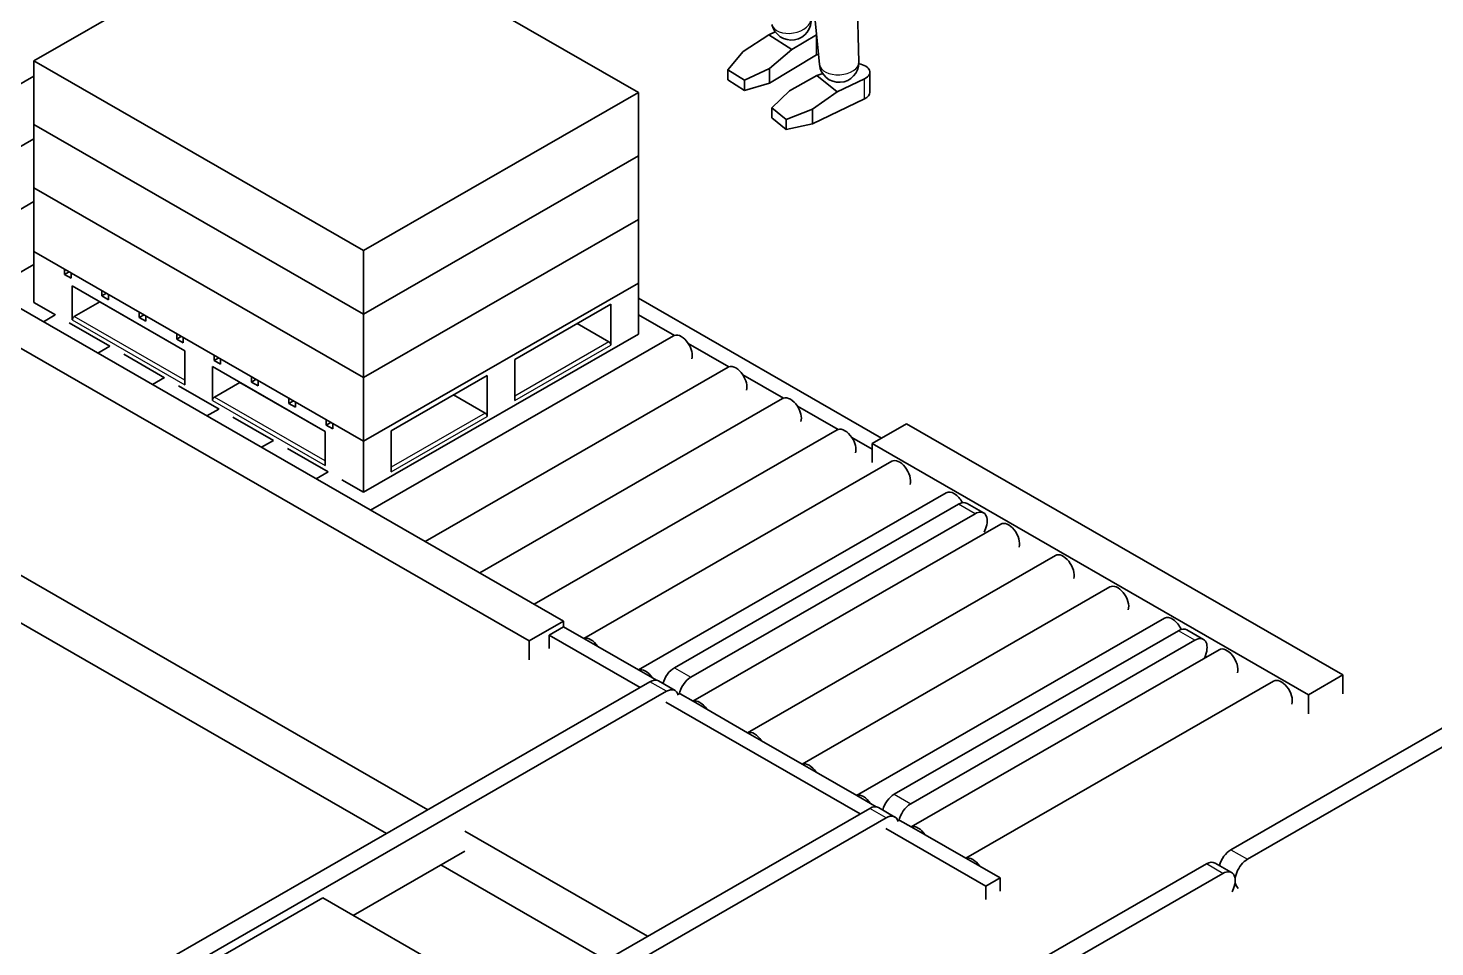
# Model space of a CAD drawing. Header units: millimetres. Extents: x 0 to 84100, y 0 to 59400.
# Drawn here: x 66930 to 70550, y 14576 to 16942 of the extents above; entities that cross this region are included whole.
import ezdxf

# ---------------------------------------------------------------- set-up
doc = ezdxf.new("R2010")
doc.units = ezdxf.units.MM
doc.header["$LTSCALE"] = 100
doc.layers.add('Visible (ISO)', color=7, linetype='Continuous', lineweight=35)
doc.layers.add('Visible Narrow (ISO)', color=7, linetype='Continuous', lineweight=25)

msp = doc.modelspace()

# ---------------------------------------------------------------- linework, layer by layer
at = {"layer": 'Visible (ISO)'}
for p, q in [((66944.62, 16857.56), (67651.73, 17264.75)), ((67651.73, 17264.75), (68500.26, 16776.12)), ((68966.19, 16848.01), (68933.07, 17184.45)), ((69067.53, 16854.16), (69059.86, 17186.89)), ((67958.41, 14929.5), (64408.93, 16973.5)), ((68770.08, 16881.61), (68835.54, 16924.84)), ((68835.54, 16924.84), (68852.43, 16932.36)), ((68835.54, 16924.84), (68895.33, 16886.51)), ((68958.66, 16924.46), (68895.33, 16886.51)), ((64347.18, 16886.43), (67851.93, 14868.18)), ((68730.84, 16834.67), (68770.08, 16881.61)), ((68895.33, 16886.51), (68837.97, 16838.09)), ((68959.04, 16872.77), (68837.97, 16800.23)), ((66944.62, 16694.05), (66944.62, 16857.56)), ((67793.15, 16368.92), (66944.62, 16857.56)), ((68773.28, 16807.47), (68730.84, 16834.67)), ((68730.84, 16808.72), (68730.84, 16834.67)), ((68837.97, 16838.09), (68773.28, 16807.47)), ((68837.97, 16800.23), (68837.97, 16838.09)), ((66407.76, 16509.18), (66944.62, 16818.33)), ((68773.28, 16781.51), (68730.84, 16808.72)), ((68773.28, 16781.51), (68773.28, 16807.47)), ((68837.97, 16800.23), (68773.28, 16781.51)), ((68889.09, 16780.69), (68959.71, 16819.61)), ((68959.71, 16819.61), (68974.48, 16824.81)), ((68959.71, 16819.61), (69011.84, 16777.74)), ((69082.44, 16811.66), (69011.84, 16777.74)), ((69096.13, 16776.59), (69096.13, 16828.5)), ((68500.26, 16776.12), (67793.15, 16368.92)), ((68500.26, 16612.61), (68500.26, 16776.12)), ((68843.42, 16736.44), (68889.09, 16780.69)), ((69011.84, 16777.74), (68948.29, 16733.14)), ((69082.44, 16759.74), (68948.29, 16695.29)), ((68880.42, 16706.72), (68843.42, 16736.44)), ((68843.42, 16710.48), (68843.42, 16736.44)), ((68948.29, 16733.14), (68880.42, 16706.72)), ((68948.29, 16695.29), (68948.29, 16733.14)), ((67793.15, 16205.41), (66944.62, 16694.05)), ((66944.62, 16694.04), (66944.63, 16694.04)), ((66944.62, 16530.53), (66944.62, 16694.04)), ((67793.15, 16205.4), (66944.62, 16694.04)), ((68880.42, 16680.77), (68843.42, 16710.48)), ((68880.42, 16680.77), (68880.42, 16706.72)), ((68948.29, 16695.29), (68880.42, 16680.77)), ((66548.12, 16428.35), (66944.62, 16656.68)), ((68500.26, 16612.61), (67793.15, 16205.41)), ((68500.26, 16612.6), (67793.15, 16205.4)), ((68500.25, 16612.6), (68500.26, 16612.6)), ((68500.26, 16449.09), (68500.26, 16612.6)), ((66342.87, 16546.54), (68307.92, 15414.94)), ((67793.15, 16041.89), (66944.62, 16530.53)), ((66944.62, 16530.52), (66944.63, 16530.53)), ((66944.62, 16367.01), (66944.62, 16530.52)), ((67793.15, 16041.89), (66944.62, 16530.52)), ((68219.53, 15364.05), (66254.48, 16495.64)), ((66688.48, 16347.52), (66944.62, 16495.02)), ((68500.26, 16449.09), (67793.15, 16041.89)), ((68500.26, 16449.08), (67793.15, 16041.89)), ((68500.25, 16449.09), (68500.26, 16449.08)), ((68500.26, 16285.57), (68500.26, 16449.08)), ((66944.62, 16367.01), (66944.62, 16235.39)), ((67793.15, 15878.38), (66944.62, 16367.01)), ((67793.15, 16205.41), (67793.15, 16368.92)), ((66828.84, 16266.69), (66944.62, 16333.37)), ((67023.82, 16307.51), (67023.82, 16321.41)), ((67023.82, 16307.51), (67035.88, 16314.46)), ((67040.79, 16297.74), (67023.82, 16307.51)), ((67040.79, 16311.63), (67040.79, 16297.74)), ((67043.61, 16190.64), (67043.61, 16278.12)), ((67043.61, 16278.12), (67333.53, 16111.17)), ((67119.98, 16252.13), (67119.98, 16266.03)), ((67119.98, 16252.13), (67132.05, 16259.08)), ((67136.95, 16256.25), (67136.95, 16242.36)), ((68500.26, 16285.57), (67793.15, 15878.38)), ((68500.25, 16285.57), (68500.25, 16153.95)), ((67000.11, 16203.43), (66944.62, 16235.39)), ((67048.56, 16199.22), (67114.33, 16237.09)), ((67114.33, 16237.4), (67114.33, 16237.09)), ((67114.33, 16237.09), (67114.6, 16237.24)), ((67333.53, 16110.85), (67114.33, 16237.09)), ((67136.95, 16242.36), (67119.98, 16252.13)), ((67130.22, 16228.25), (67129.94, 16228.09)), ((68182.06, 16088.44), (68429.54, 16230.96)), ((68429.54, 16230.96), (68429.54, 16125.49)), ((69125.99, 15886.04), (68500.25, 16246.38)), ((66969.2, 16185.86), (66999.91, 16203.55)), ((67140.47, 16122.61), (67035.86, 16182.85)), ((67216.15, 16196.75), (67216.15, 16210.65)), ((67216.15, 16196.75), (67228.22, 16203.7)), ((67233.12, 16186.98), (67216.15, 16196.75)), ((67233.12, 16200.88), (67233.12, 16186.98)), ((67793.15, 16041.89), (67793.15, 16205.4)), ((68342.94, 16181.09), (68424.59, 16134.07)), ((68500.25, 16204.03), (68592.87, 16150.7)), ((72392.17, 16189.48), (70024.78, 14826.19)), ((67226.6, 16172.43), (67226.87, 16172.59)), ((67312.31, 16141.37), (67312.31, 16155.27)), ((67312.31, 16141.37), (67324.38, 16148.32)), ((67329.29, 16145.5), (67329.29, 16131.6)), ((68500.25, 16153.95), (67793.15, 15746.75)), ((67811.36, 15700.89), (68590.78, 16149.73)), ((70067.2, 14801.76), (72434.6, 16165.05)), ((67109.56, 16105.04), (67140.27, 16122.72)), ((67329.29, 16131.6), (67312.31, 16141.37)), ((67333.53, 16111.17), (67333.53, 16023.69)), ((68628.61, 16130.12), (68733.23, 16069.87)), ((67280.83, 16041.78), (67176.22, 16102.02)), ((67408.48, 16085.99), (67408.48, 16099.89)), ((67408.48, 16085.99), (67420.55, 16092.94)), ((67425.45, 16076.22), (67408.48, 16085.99)), ((67425.45, 16090.12), (67425.45, 16076.22)), ((68182.06, 15982.97), (68182.06, 16088.44)), ((67249.92, 16024.21), (67280.63, 16041.89)), ((67404.24, 15982.97), (67404.24, 16070.45)), ((67404.24, 16070.45), (67694.15, 15903.5)), ((67504.65, 16030.62), (67504.65, 16044.51)), ((67504.65, 16030.62), (67516.71, 16037.56)), ((67793.15, 15878.38), (67793.15, 16041.89)), ((67863.86, 15905.2), (68111.35, 16047.72)), ((67951.72, 15620.06), (68731.14, 16068.9)), ((68111.35, 16047.72), (68111.35, 15942.25)), ((68768.98, 16049.29), (68873.59, 15989.05)), ((67421.19, 15960.95), (67316.58, 16021.19)), ((67409.19, 15991.55), (67474.95, 16029.42)), ((67474.95, 16029.73), (67474.95, 16029.42)), ((67694.15, 15903.19), (67474.95, 16029.42)), ((67521.62, 16020.84), (67504.65, 16030.62)), ((67507.32, 16010.78), (67507.59, 16010.93)), ((67521.62, 16034.74), (67521.62, 16020.84)), ((67600.81, 15975.24), (67600.81, 15989.13)), ((67600.81, 15975.24), (67612.88, 15982.19)), ((67617.79, 15965.46), (67600.81, 15975.24)), ((67617.79, 15979.36), (67617.79, 15965.46)), ((68024.74, 15997.85), (68106.4, 15950.83)), ((68092.09, 15539.24), (68871.5, 15988.07)), ((68909.34, 15968.46), (69013.95, 15908.22)), ((67390.28, 15943.38), (67420.99, 15961.06)), ((67561.55, 15880.12), (67456.94, 15940.36)), ((67647.68, 15929.95), (67647.95, 15930.1)), ((67696.98, 15919.86), (67696.98, 15933.76)), ((67696.98, 15919.86), (67709.05, 15926.81)), ((67694.15, 15903.5), (67694.15, 15816.02)), ((67713.95, 15910.09), (67696.98, 15919.86)), ((67713.95, 15923.98), (67713.95, 15910.09)), ((67863.86, 15799.74), (67863.86, 15905.2)), ((68232.45, 15458.41), (69011.86, 15907.24)), ((69102, 15872.23), (69190.39, 15923.13)), ((69190.39, 15923.13), (70313.28, 15276.5)), ((67530.64, 15862.55), (67561.35, 15880.23)), ((67701.91, 15799.29), (67597.3, 15859.53)), ((67793.15, 15746.75), (67793.15, 15878.38)), ((69049.7, 15887.63), (69102, 15857.51)), ((70224.89, 15225.6), (69102, 15872.23)), ((69102, 15823.17), (69102, 15872.23)), ((69102, 15857.51), (69102, 15823.17)), ((69152.22, 15826.41), (68360.03, 15370.22)), ((67671, 15781.72), (67701.71, 15799.41)), ((67793.15, 15746.75), (67737.66, 15778.71)), ((69292.58, 15745.59), (68500.39, 15289.39)), ((69324.03, 15715.91), (68592.89, 15294.87)), ((69346.24, 15718.09), (69388.67, 15693.66)), ((68635.31, 15270.44), (69366.46, 15691.48)), ((69432.94, 15664.76), (68640.75, 15208.57)), ((69393.71, 15652.6), (69390.34, 15643.92)), ((69573.3, 15583.93), (68781.11, 15127.74)), ((69713.66, 15503.1), (68921.47, 15046.91)), ((69854.02, 15422.27), (69061.83, 14966.08)), ((68307.92, 15414.94), (68219.53, 15364.05)), ((68307.92, 15400.23), (68271.15, 15379.05)), ((68307.92, 15400.23), (68307.92, 15414.94)), ((68360.23, 15370.11), (68307.92, 15400.23)), ((69889.72, 15390.15), (69158.57, 14969.11)), ((69911.93, 15392.34), (69954.35, 15367.9)), ((68219.53, 15364.05), (68219.53, 15314.99)), ((68271.15, 15379.05), (68505.11, 15244.33)), ((68271.15, 15379.05), (68271.15, 15344.72)), ((68395.98, 15349.52), (68360.23, 15370.11)), ((68500.59, 15289.28), (68395.98, 15349.52)), ((69201, 14944.68), (69932.15, 15365.72)), ((69994.39, 15341.44), (69202.19, 14885.25)), ((69959.4, 15326.84), (69956.63, 15319.7)), ((68536.34, 15268.69), (68500.59, 15289.28)), ((70313.28, 15276.5), (70224.89, 15225.6)), ((70313.28, 15276.5), (70313.28, 15227.45)), ((68529.95, 15258.63), (66471.57, 14073.28)), ((68546.78, 15262.68), (68536.34, 15268.69)), ((68552.16, 15260.81), (68594.59, 15236.38)), ((70134.75, 15260.62), (69342.55, 14804.42)), ((66513.99, 14048.85), (68572.38, 15234.2)), ((68570.97, 15206.4), (69070.8, 14918.57)), ((68640.95, 15208.45), (68607.73, 15227.58)), ((68676.7, 15187.86), (68640.95, 15208.45)), ((70224.89, 15225.6), (70224.89, 15176.55)), ((68781.31, 15127.62), (68676.7, 15187.86)), ((68817.06, 15107.04), (68781.31, 15127.62)), ((68921.67, 15046.79), (68817.06, 15107.04)), ((68957.42, 15026.21), (68921.67, 15046.79)), ((69062.03, 14965.97), (68957.42, 15026.21)), ((69097.78, 14945.38), (69062.03, 14965.97)), ((69095.64, 14932.87), (67037.25, 13747.53)), ((69112.46, 14936.92), (69097.78, 14945.38)), ((69117.85, 14935.05), (69160.27, 14910.62)), ((67079.68, 13723.09), (69138.06, 14908.44)), ((69136.65, 14880.65), (69394.04, 14732.43)), ((69202.39, 14885.14), (69173.42, 14901.82)), ((69238.14, 14864.55), (69202.39, 14885.14)), ((68524.09, 14603.74), (68054.07, 14874.41)), ((69342.75, 14804.31), (69238.14, 14864.55)), ((68054.07, 14822.9), (67766.23, 14657.14)), ((69961.84, 14789.95), (67594.45, 13426.66)), ((67992.31, 14787.34), (68417.61, 14542.42)), ((69378.5, 14783.72), (69342.75, 14804.31)), ((69430.81, 14753.6), (69378.5, 14783.72)), ((69984.05, 14792.13), (70026.48, 14767.7)), ((67636.88, 13402.22), (70004.27, 14765.51)), ((69394.04, 14732.43), (69430.81, 14753.6)), ((69394.04, 14732.43), (69394.04, 14698.09)), ((69430.81, 14753.6), (69430.81, 14719.27)), ((67398.23, 14535.16), (67688.14, 14702.11)), ((68191.53, 14412.23), (67688.14, 14702.11)), ((70031.52, 14726.64), (70028.15, 14717.95)), ((70043.32, 14726.69), (70039.95, 14731.49))]:
    msp.add_line(p, q, dxfattribs=at)
for centre, start, end in [((68893.78, 16961.87), 191.95682, 7.50967), ((69016.74, 16852.99), 185.62256, 1.31976)]:
    msp.add_arc(centre, 50.8, start, end, dxfattribs=at)
for centre, major_axis, ratio, start_param, end_param in [((68931.57, 16887.97), (-38.1, 0), 0.5758617, 2.3760046, 2.5614452), ((69058.03, 16828.5), (38.1, 0), 0.5758617, 5.407725, 7.6043813), ((69058.03, 16776.59), (38.1, 0), 0.5758617, 5.407725, 6.2831853), ((67048.56, 16193.49), (3.49, 6.07), 0.5780931, 0.7834645, 2.3542608), ((68610.74, 16115.07), (-19.96, 34.66), 0.5780931, 6.1838021, 6.2831853), ((68610.74, 16115.07), (-19.96, 34.66), 0.5780931, 4.8156396, 6.1838021), ((68424.59, 16128.34), (3.49, -6.07), 0.5780931, 0.7873319, 2.3581282), ((68610.74, 16115.07), (19.96, -34.66), 0.5780931, 0.5087422, 1.674047), ((68751.1, 16034.24), (-19.96, 34.66), 0.5780931, 4.8156396, 6.1838021), ((68751.1, 16034.24), (-19.96, 34.66), 0.5780931, 6.1838021, 6.2831853), ((68751.1, 16034.24), (19.96, -34.66), 0.5780931, 0.5087422, 1.674047), ((67409.19, 15985.82), (3.49, 6.07), 0.5780931, 0.7834645, 2.3542608), ((68891.46, 15953.41), (-19.96, 34.66), 0.5780931, 6.1838021, 6.2831853), ((68891.46, 15953.41), (-19.96, 34.66), 0.5780931, 4.8156396, 6.1838021), ((68891.46, 15953.41), (19.96, -34.66), 0.5780931, 0.5087422, 1.674047), ((68106.4, 15945.1), (3.49, -6.07), 0.5780931, 0.7873319, 2.3581282), ((69031.82, 15872.58), (-19.96, 34.66), 0.5780931, 6.1838021, 6.2831853), ((69031.82, 15872.58), (-19.96, 34.66), 0.5780931, 4.8156396, 6.1838021), ((69031.82, 15872.58), (19.96, -34.66), 0.5780931, 0.5087422, 1.674047), ((69172.18, 15791.75), (-19.96, 34.66), 0.5780931, 3.6503348, 6.2831853), ((69312.54, 15710.92), (-19.96, 34.66), 0.5780931, 4.6360258, 6.2831853), ((69324.03, 15679.53), (22.21, 38.56), 0.5780931, 0, 0.7834645), ((69366.46, 15655.1), (22.21, 38.56), 0.5780931, 4.9722547, 7.0666498), ((69452.9, 15630.09), (-19.96, 34.66), 0.5780931, 3.6503348, 6.2831853), ((69593.26, 15549.27), (-19.96, 34.66), 0.5780931, 3.6503348, 6.2831853), ((69733.63, 15468.44), (-19.96, 34.66), 0.5780931, 3.6503348, 6.2831853), ((69873.99, 15387.61), (-19.96, 34.66), 0.5780931, 4.54907, 6.2831853), ((69889.72, 15353.77), (22.21, 38.56), 0.5780931, 0, 0.7834645), ((68378.1, 15334.47), (-19.96, 34.66), 0.5780931, 4.8156396, 6.1838021), ((69932.15, 15329.34), (22.21, 38.56), 0.5780931, 4.9722547, 7.0666498), ((70014.35, 15306.78), (-19.96, 34.66), 0.5780931, 3.6503348, 6.2831853), ((68518.46, 15253.64), (-19.96, 34.66), 0.5780931, 4.8156396, 6.1838021), ((68592.89, 15258.49), (-22.21, -38.56), 0.5780931, 3.9250571, 5.1364622), ((68529.95, 15222.25), (22.21, 38.56), 0.5780931, 0, 0.7834645), ((68572.38, 15197.82), (22.21, 38.56), 0.5780931, 5.7572469, 7.0666498), ((68635.31, 15234.06), (22.21, 38.56), 0.5780931, 0.7834645, 2.0928673), ((70154.71, 15225.95), (-19.96, 34.66), 0.5780931, 3.6503348, 6.2831853), ((68658.82, 15172.81), (-19.96, 34.66), 0.5780931, 4.8156396, 6.1838021), ((68799.18, 15091.99), (-19.96, 34.66), 0.5780931, 4.8156396, 6.1838021), ((68939.54, 15011.16), (-19.96, 34.66), 0.5780931, 4.8156396, 6.1838021), ((69079.91, 14930.33), (-19.96, 34.66), 0.5780931, 4.8156396, 6.1838021), ((69158.57, 14932.73), (-22.21, -38.56), 0.5780931, 3.9250571, 5.1364622), ((69095.64, 14896.49), (22.21, 38.56), 0.5780931, 0, 0.7834645), ((69138.06, 14872.06), (22.21, 38.56), 0.5780931, 5.7572469, 7.0666498), ((69201, 14908.3), (22.21, 38.56), 0.5780931, 0.7834645, 2.0928673), ((69220.27, 14849.5), (-19.96, 34.66), 0.5780931, 4.8156396, 6.1838021), ((69360.63, 14768.67), (-19.96, 34.66), 0.5780931, 4.8156396, 6.1838021), ((70024.78, 14789.81), (-22.21, -38.56), 0.5780931, 3.9250571, 5.1364622), ((69961.84, 14753.57), (22.21, 38.56), 0.5780931, 0, 0.7834645), ((70004.27, 14729.13), (22.21, 38.56), 0.5780931, 4.9722547, 7.0666498), ((70067.2, 14765.37), (-22.21, -38.56), 0.5780931, 3.9250571, 6.0194522)]:
    msp.add_ellipse(centre, major_axis=major_axis, ratio=ratio, start_param=start_param, end_param=end_param, dxfattribs=at)
at = {"layer": 'Visible Narrow (ISO)'}
for p, q in [((68959.04, 16872.77), (68959.04, 16920.61)), ((69082.44, 16759.74), (69082.44, 16811.66)), ((67043.61, 16190.64), (67333.53, 16023.69)), ((67333.53, 16035.12), (67048.56, 16199.22)), ((68424.59, 16134.07), (68182.06, 15994.4)), ((68182.06, 15982.97), (68429.54, 16125.49)), ((67404.24, 15982.97), (67694.15, 15816.02)), ((67694.15, 15827.45), (67409.19, 15991.55)), ((68106.4, 15950.83), (67863.86, 15811.16)), ((67863.86, 15799.74), (68111.35, 15942.25)), ((69366.46, 15691.48), (69324.03, 15715.91)), ((69932.15, 15365.72), (69889.72, 15390.15)), ((68592.89, 15294.87), (68635.31, 15270.44)), ((68572.38, 15234.2), (68529.95, 15258.63)), ((69158.57, 14969.11), (69201, 14944.68)), ((69138.06, 14908.44), (69095.64, 14932.87)), ((70024.78, 14826.19), (70067.2, 14801.76)), ((70004.27, 14765.51), (69961.84, 14789.95)), ((70034.13, 14734.85), (70039.95, 14731.49))]:
    msp.add_line(p, q, dxfattribs=at)
for centre, major_axis, ratio, start_param, end_param in [((68893.98, 16960.68), (50.05, 8.58), 0.6244983, 3.1658361, 6.2589419), ((69016.82, 16851.75), (50.68, 3.07), 0.5902555, 3.1637629, 6.261015)]:
    msp.add_ellipse(centre, major_axis=major_axis, ratio=ratio, start_param=start_param, end_param=end_param, dxfattribs=at)

doc.saveas('drawing.dxf')
